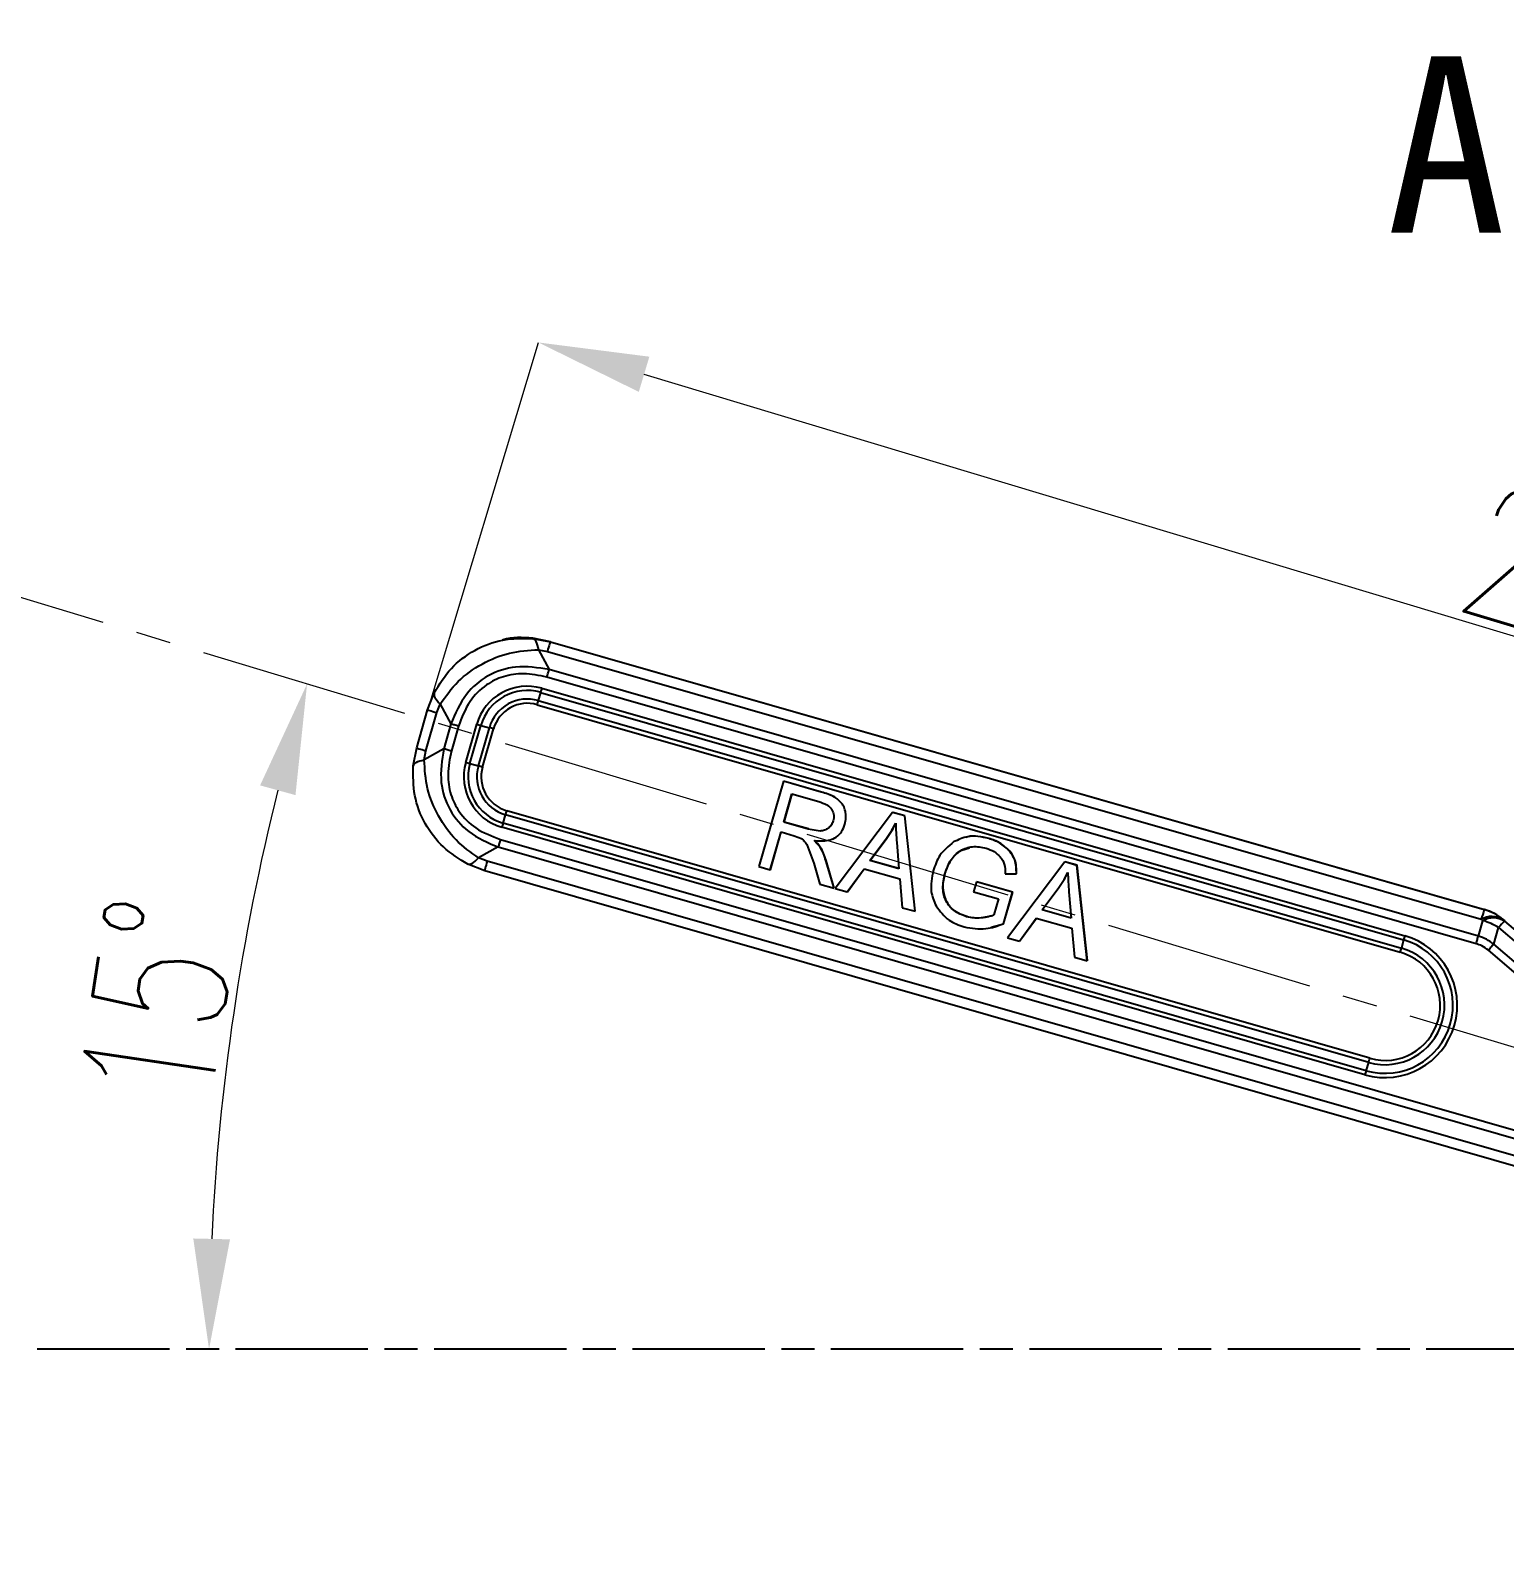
# Model space of a CAD drawing. Header units: millimetres. Extents: x 2454 to 4226, y 715 to 1968.
# Drawn here: x 3824.6 to 3958.3, y 1153.8 to 1290.7 of the extents above; entities that cross this region are included whole.
import ezdxf

# ---------------------------------------------------------------- set-up
doc = ezdxf.new("R2010")
doc.units = ezdxf.units.MM
doc.linetypes.add('AM_ISO08W050', pattern=[18, 12, -1.5, 3, -1.5])
doc.linetypes.add('CENTER2', pattern=[28.575, 19.05, -3.175, 3.175, -3.175])
for name, color, linetype, lineweight in [('AM_5', 3, 'Continuous', 25), ('AM_7', 4, 'AM_ISO08W050', 25), ('单点划线', 1, 'CENTER2', 13), ('文字', 7, 'Continuous', 13), ('标注', 3, 'Continuous', 13)]:
    doc.layers.add(name, color=color, linetype=linetype, lineweight=lineweight)
doc.styles.add('SLDTEXTSTYLE1', font='txt.shx', dxfattribs={"width": 0.7, "bigfont": 'gbcbig.shx'})
doc.styles.add('STYLE1', font='txt.shx', dxfattribs={"width": 0.8, "height": 3, "bigfont": 'hzdx.shx'})
doc.dimstyles.new('SLDDIMSTYLE12$0', dxfattribs={"dimtxt": 12, "dimasz": 10, "dimexe": 0, "dimexo": 0.0625, "dimgap": 0.875, "dimtad": 1, "dimdec": 1, "dimlfac": 1.8, "dimrnd": 1e-09, "dimzin": 12, "dimdsep": 46, "dimtxsty": 'SLDTEXTSTYLE1', "dimcen": 0.09, "dimdle": 8.16, "dimclrd": 3, "dimclre": 3, "dimadec": 0, "dimazin": 3, "dimtfac": 1, "dimtdec": 1, "dimtofl": 0, "dimtmove": 0, "dimatfit": 3, "dimfxl": 0, "dimfrac": 2, "dimtolj": 1, "dimlwd": 5, "dimlwe": 5, "dimarcsym": 0})
doc.dimstyles.new('SLDDIMSTYLE12$2', dxfattribs={"dimtxt": 12, "dimasz": 10, "dimexe": 0, "dimexo": 0.0625, "dimgap": 0.875, "dimtad": 1, "dimdec": 1, "dimlfac": 1.8, "dimrnd": 1e-09, "dimzin": 12, "dimdsep": 46, "dimtxsty": 'SLDTEXTSTYLE1', "dimcen": 0.09, "dimdle": 8.16, "dimclrd": 3, "dimclre": 3, "dimadec": 0, "dimazin": 3, "dimtfac": 1, "dimtdec": 1, "dimtofl": 0, "dimtmove": 0, "dimatfit": 3, "dimfxl": 0, "dimfrac": 2, "dimtolj": 1, "dimlwd": 5, "dimlwe": 5, "dimarcsym": 0})

# ---------------------------------------------------------------- blocks, each defined once
blk = doc.blocks.new('*D71')
at = {"layer": 'Defpoints', "color": 0, "transparency": 16777216}
for p in [(3806.66, 1244.42), (3807.8, 1179.56), (4050.08, 1171.1), (4050.08, 1171.1), (3824.79, 1053.68)]:
    blk.add_point(p, dxfattribs=at)
at = {"layer": '标注', "color": 3, "linetype": 'Continuous', "lineweight": 5, "transparency": 16777216}
blk.add_arc((4050.08, 1171.1), 242.43, 165.602, 205.1646, dxfattribs=at)
at = {"layer": '标注', "color": 3, "transparency": 16777216}
for points in [[(3813.66, 1231.83), (3816.87, 1230.94), (3817.95, 1241.02)], [(3832.15, 1068.76), (3829.16, 1067.28), (3835.1, 1059.06)]]:
    blk.add_solid(points, dxfattribs=at)
at = {"layer": '标注', "color": 0, "transparency": 16777216, "insert": (3814.57, 1148.91), "char_height": 10, "attachment_point": 5, "rotation": 275.3833, "style": 'SLDTEXTSTYLE1'}
blk.add_mtext('\\A1;60%%D', dxfattribs=at)
blk = doc.blocks.new('*D72')
at = {"layer": 'AM_5', "color": 3, "linetype": 'Continuous', "lineweight": 5, "transparency": 16777216}
blk.add_arc((4049.95, 1171.13), 209.16, 165.9754, 177.2604, dxfattribs=at)
at = {"layer": 'AM_5', "color": 3, "transparency": 16777216}
for points in [[(3845.42, 1222.26), (3848.63, 1221.38), (3849.68, 1231.46)], [(3842.69, 1181.09), (3839.36, 1181.17), (3840.79, 1171.13)]]:
    blk.add_solid(points, dxfattribs=at)
at = {"layer": 'Defpoints', "color": 0, "transparency": 16777216}
for p in [(3806.66, 1244.42), (3844.75, 1211.67), (3818.73, 1171.13), (4050.05, 1171.1), (4053.2, 1171.13)]:
    blk.add_point(p, dxfattribs=at)
at = {"layer": 'AM_5', "color": 0, "transparency": 16777216, "insert": (3836.22, 1202.62), "char_height": 12, "attachment_point": 5, "rotation": 81.6179, "style": 'SLDTEXTSTYLE1'}
blk.add_mtext('\\A1;15%%D', dxfattribs=at)
blk = doc.blocks.new('*D55')
at = {"layer": 'AM_5', "color": 3, "linetype": 'Continuous', "lineweight": 5, "transparency": 16777216}
for p, q in [((3860.66, 1229.17), (3870.67, 1262.43)), ((4050.71, 1208.2), (3880.25, 1259.54))]:
    blk.add_line(p, q, dxfattribs=at)
at = {"layer": 'AM_5', "color": 3, "lineweight": 5, "transparency": 16777216}
blk.add_line((4050, 1171.19), (4060.28, 1205.32), dxfattribs=at)
at = {"layer": 'AM_5', "color": 3, "transparency": 16777216}
for points in [[(3880.73, 1261.14), (3879.77, 1257.95), (3870.67, 1262.43)], [(4051.19, 1209.8), (4050.23, 1206.61), (4060.28, 1205.32)]]:
    blk.add_solid(points, dxfattribs=at)
at = {"layer": 'Defpoints', "color": 0, "transparency": 16777216}
for p in [(3870.67, 1262.43), (3860.64, 1229.11), (4049.99, 1171.13)]:
    blk.add_point(p, dxfattribs=at)
at = {"layer": 'AM_5', "color": 0, "transparency": 16777216, "insert": (3965.64, 1241), "char_height": 12, "attachment_point": 5, "rotation": 343.2384, "style": 'SLDTEXTSTYLE1'}
blk.add_mtext('\\A1;225', dxfattribs=at)

msp = doc.modelspace()

# ---------------------------------------------------------------- linework, layer by layer
at = {"color": 7, "linetype": 'Continuous', "lineweight": 25}
for p, q in [((3867.403, 1235.439), (3867.371, 1235.432)), ((3870.122, 1235.593), (3871.749, 1235.285)), ((3871.773, 1235.29), (3870.148, 1235.599)), ((3870.66, 1234.568), (3871.637, 1232.766)), ((3870.66, 1234.568), (3871.475, 1234.414)), ((3871.475, 1234.414), (3956.189, 1210.121)), ((3871.773, 1235.29), (3871.749, 1235.285)), ((3871.749, 1235.285), (3956.464, 1210.992)), ((3871.773, 1235.29), (3956.488, 1210.997)), ((3955.72, 1207.903), (3871.435, 1232.073)), ((3955.922, 1208.595), (3871.637, 1232.766)), ((3860.617, 1229.115), (3861.217, 1230.657)), ((3870.857, 1230.7), (3870.655, 1229.954)), ((3870.857, 1230.7), (3949.148, 1208.249)), ((3870.962, 1231.074), (3949.253, 1208.623)), ((3859.625, 1225.654), (3860.617, 1229.115)), ((3861.455, 1228.861), (3861.755, 1229.632)), ((3861.755, 1229.632), (3862.732, 1227.829)), ((3870.55, 1229.58), (3948.841, 1207.128)), ((3870.655, 1229.954), (3948.946, 1207.503)), ((3860.463, 1225.4), (3861.455, 1228.861)), ((3862.732, 1227.829), (3862.087, 1225.58)), ((3863.421, 1227.63), (3862.776, 1225.381)), ((3864.083, 1224.351), (3865.075, 1227.811)), ((3864.459, 1224.244), (3865.452, 1227.704)), ((3865.452, 1227.704), (3866.214, 1227.492)), ((3865.222, 1224.032), (3866.214, 1227.492)), ((3865.599, 1223.925), (3866.591, 1227.385)), ((3859.316, 1224.028), (3859.625, 1225.654)), ((3862.087, 1225.58), (3860.308, 1224.587)), ((3860.308, 1224.587), (3860.463, 1225.4)), ((3864.459, 1224.244), (3865.222, 1224.032)), ((3892.886, 1222.639), (3890.665, 1214.895)), ((3892.904, 1222.643), (3892.886, 1222.639)), ((3896.311, 1221.657), (3892.886, 1222.639)), ((3896.329, 1221.66), (3892.904, 1222.643)), ((3892.932, 1218.935), (3893.666, 1221.495)), ((3892.95, 1218.939), (3893.681, 1221.491)), ((3893.666, 1221.495), (3896.11, 1220.795)), ((3896.329, 1221.66), (3896.311, 1221.657)), ((3897.525, 1221.209), (3897.507, 1221.205)), ((3867.456, 1218.838), (3867.684, 1219.59)), ((3945.975, 1197.139), (3867.684, 1219.59)), ((3946.085, 1197.514), (3867.793, 1219.965)), ((3902.789, 1219.805), (3897.597, 1212.913)), ((3902.807, 1219.808), (3902.789, 1219.805)), ((3903.892, 1219.488), (3902.789, 1219.805)), ((3903.91, 1219.492), (3902.807, 1219.808)), ((3903.91, 1219.492), (3903.892, 1219.488)), ((3904.828, 1210.84), (3903.892, 1219.488)), ((3904.846, 1210.844), (3903.91, 1219.492)), ((3945.637, 1196.012), (3867.346, 1218.463)), ((3945.747, 1196.387), (3867.456, 1218.838)), ((3891.689, 1214.602), (3892.676, 1218.043)), ((3891.707, 1214.606), (3892.692, 1218.039)), ((3892.676, 1218.043), (3893.869, 1217.701)), ((3892.95, 1218.939), (3892.932, 1218.935)), ((3895.138, 1218.303), (3892.932, 1218.935)), ((3895.156, 1218.307), (3892.95, 1218.939)), ((3895.156, 1218.307), (3895.138, 1218.303)), ((3896.224, 1218.12), (3895.138, 1218.303)), ((3867.023, 1216.674), (3865.245, 1215.682)), ((3867.023, 1216.674), (3969.09, 1187.405)), ((3867.218, 1217.366), (3969.284, 1188.096)), ((3893.869, 1217.701), (3894.516, 1217.45)), ((3894.998, 1216.902), (3895.636, 1215.218)), ((3896.962, 1217.279), (3896.98, 1217.283)), ((3900.737, 1215.457), (3902.243, 1217.482)), ((3900.755, 1215.461), (3902.261, 1217.486)), ((3902.261, 1217.486), (3902.243, 1217.482)), ((3903.166, 1217.075), (3903.366, 1214.704)), ((3908.968, 1216.341), (3909.779, 1216.589)), ((3909.416, 1217.571), (3909.398, 1217.567)), ((3911.526, 1217.445), (3911.508, 1217.441)), ((3866.017, 1215.381), (3865.245, 1215.682)), ((3968.688, 1185.939), (3866.017, 1215.381)), ((3895.636, 1215.218), (3896.197, 1213.309)), ((3896.757, 1215.443), (3896.739, 1215.439)), ((3897.485, 1212.94), (3896.739, 1215.439)), ((3897.503, 1212.944), (3896.757, 1215.443)), ((3900.755, 1215.461), (3900.737, 1215.457)), ((3903.366, 1214.704), (3900.737, 1215.457)), ((3903.365, 1214.713), (3900.755, 1215.461)), ((3908.968, 1216.341), (3908.951, 1216.337)), ((3918.407, 1215.326), (3913.215, 1208.435)), ((3913.433, 1216.291), (3913.415, 1216.287)), ((3918.425, 1215.33), (3918.407, 1215.326)), ((3919.51, 1215.009), (3918.407, 1215.326)), ((3919.528, 1215.013), (3918.425, 1215.33)), ((3865.795, 1214.522), (3864.252, 1215.122)), ((3968.467, 1185.079), (3865.796, 1214.522)), ((3890.665, 1214.895), (3891.689, 1214.602)), ((3891.707, 1214.606), (3891.689, 1214.602)), ((3898.679, 1212.603), (3900.208, 1214.707)), ((3898.697, 1212.607), (3900.22, 1214.703)), ((3900.208, 1214.707), (3903.438, 1213.78)), ((3907.565, 1214.291), (3907.548, 1214.287)), ((3913.015, 1214.25), (3914.018, 1214.242)), ((3914.036, 1214.246), (3914.018, 1214.242)), ((3919.528, 1215.013), (3919.51, 1215.009)), ((3920.447, 1206.361), (3919.51, 1215.009)), ((3920.464, 1206.365), (3919.528, 1215.013)), ((3896.197, 1213.309), (3897.485, 1212.94)), ((3897.503, 1212.944), (3897.485, 1212.94)), ((3897.597, 1212.913), (3898.679, 1212.603)), ((3898.697, 1212.607), (3898.679, 1212.603)), ((3903.438, 1213.78), (3903.672, 1211.171)), ((3910.394, 1213.517), (3910.134, 1212.609)), ((3910.134, 1212.609), (3912.403, 1211.958)), ((3910.412, 1213.52), (3910.394, 1213.517)), ((3913.667, 1212.578), (3910.394, 1213.517)), ((3913.684, 1212.582), (3910.412, 1213.52)), ((3912.845, 1209.712), (3913.667, 1212.578)), ((3912.863, 1209.716), (3913.684, 1212.582)), ((3913.684, 1212.582), (3913.667, 1212.578)), ((3916.355, 1210.979), (3917.861, 1213.003)), ((3916.373, 1210.983), (3917.879, 1213.007)), ((3917.879, 1213.007), (3917.861, 1213.003)), ((3918.784, 1212.596), (3918.984, 1210.225)), ((3903.672, 1211.171), (3904.828, 1210.84)), ((3907.66, 1211.777), (3907.642, 1211.774)), ((3912.403, 1211.958), (3911.989, 1210.511)), ((3904.846, 1210.844), (3904.828, 1210.84)), ((3909.528, 1210.358), (3909.51, 1210.354)), ((3911.039, 1210.267), (3911.021, 1210.264)), ((3911.513, 1210.357), (3911.039, 1210.267)), ((3911.726, 1209.402), (3912.863, 1209.716)), ((3912.863, 1209.716), (3912.845, 1209.712)), ((3914.297, 1208.124), (3915.826, 1210.228)), ((3914.315, 1208.128), (3915.838, 1210.224)), ((3915.826, 1210.228), (3919.056, 1209.302)), ((3916.373, 1210.983), (3916.355, 1210.979)), ((3918.984, 1210.225), (3916.355, 1210.979)), ((3918.983, 1210.234), (3916.373, 1210.983)), ((3955.922, 1208.595), (3956.34, 1209.991)), ((3956.189, 1210.121), (3956.34, 1209.991)), ((3956.464, 1210.992), (3956.488, 1210.997)), ((3958.144, 1210.09), (3958.168, 1210.095)), ((3958.144, 1210.09), (3958.295, 1209.959)), ((3958.306, 1209.978), (3958.153, 1210.108)), ((3958.168, 1210.095), (3958.321, 1209.965)), ((3958.295, 1209.959), (3963.272, 1205.714)), ((3911.721, 1209.351), (3911.739, 1209.355)), ((3913.215, 1208.435), (3914.297, 1208.124)), ((3919.056, 1209.302), (3919.291, 1206.692)), ((3957.315, 1207.869), (3957.762, 1209.358)), ((3957.762, 1209.358), (3962.739, 1205.112)), ((3914.315, 1208.128), (3914.297, 1208.124)), ((3949.148, 1208.249), (3948.946, 1207.503)), ((3962.196, 1202.724), (3956.829, 1207.302)), ((3962.682, 1203.29), (3957.315, 1207.869)), ((3919.291, 1206.692), (3920.447, 1206.361)), ((3920.464, 1206.365), (3920.447, 1206.361)), ((3945.747, 1196.387), (3945.975, 1197.139))]:
    msp.add_line(p, q, dxfattribs=at)
for centre, radius, start, end in [((3869.65, 1226.499), 4.759, 73.99917, 164.00247), ((3869.652, 1226.5), 4.37, 73.99917, 164.00247), ((3899.016, 1222.986), 29.197, 163.9172, 164.67984), ((3869.666, 1226.503), 3.59, 73.99917, 164.00247), ((3869.668, 1226.503), 3.201, 73.99917, 164.00247), ((3842.494, 1237.669), 29.199, 343.91719, 344.67981), ((3880.542, 1281.595), 55.963, 253.95603, 254.35706), ((3851.123, 1173.599), 55.967, 73.95602, 74.35704), ((3868.658, 1223.039), 4.76, 164.00083, 253.99752), ((3879.549, 1278.134), 55.963, 253.95603, 254.35706), ((3868.66, 1223.039), 4.37, 164.00075, 253.99756), ((3868.674, 1223.042), 3.591, 164.00075, 253.99757), ((3850.131, 1170.138), 55.967, 73.95602, 74.35704), ((3868.676, 1223.042), 3.201, 164.00056, 253.99766), ((3839.219, 1228.115), 29.714, 343.32882, 344.08236), ((3895.92, 1210.314), 29.714, 163.32881, 164.08236), ((3968.731, 1206.641), 13.015, 160.47239, 164.49357), ((3957.14, 1208.441), 1.93, 58.66161, 119.51448), ((3957.291, 1208.311), 1.93, 58.66153, 119.51425), ((3954.816, 1204.654), 5.55, 57.94933, 74.06129), ((3955.224, 1206.666), 4.5, 49.53467, 73.99864), ((3955.248, 1206.671), 4.5, 49.53467, 73.99864), ((3969.998, 1199.04), 16.006, 136.98242, 139.86093), ((3947.445, 1202.317), 6.56, 254.00246, 74), ((3977.308, 1200.534), 29.198, 163.91719, 164.67983), ((3947.447, 1202.318), 6.17, 254.00238, 74.00008), ((3947.461, 1202.321), 5.391, 254.00253, 73.99993), ((3947.463, 1202.321), 5.001, 254.00255, 73.99991), ((3920.786, 1215.217), 29.198, 343.91719, 344.67983), ((3917.509, 1205.663), 29.715, 343.32883, 344.08237), ((3974.21, 1187.863), 29.713, 163.32879, 164.08235)]:
    msp.add_arc(centre, radius, start, end, dxfattribs=at)
for points, knots in [([(3870.148, 1235.599), (3869.225, 1235.679), (3868.284, 1235.761), (3867.421, 1235.437), (3867.405, 1235.431)], [0, 0, 0, 0, 0.9811751, 1, 1, 1, 1]), ([(3861.217, 1230.657), (3861.69, 1231.43), (3862.632, 1232.97), (3864.842, 1234.61), (3867.405, 1235.616), (3869.214, 1235.601), (3870.122, 1235.593)], [0, 0, 0, 0, 0.2509207, 0.5000162, 0.7490448, 1, 1, 1, 1]), ([(3861.755, 1229.632), (3862.26, 1230.343), (3863.267, 1231.76), (3865.503, 1233.351), (3868.04, 1234.406), (3869.784, 1234.514), (3870.66, 1234.568)], [0, 0, 0, 0, 0.2509209, 0.5000162, 0.7490448, 1, 1, 1, 1]), ([(3870.122, 1235.593), (3870.232, 1235.537), (3870.451, 1235.426), (3870.59, 1234.854), (3870.66, 1234.568)], [0, 0, 0, 0, 0.5000005, 1, 1, 1, 1]), ([(3871.637, 1232.766), (3870.62, 1232.93), (3868.735, 1233.235), (3866.036, 1232.345), (3863.863, 1230.526), (3863.128, 1228.772), (3862.732, 1227.829)], [0, 0, 0, 0, 0.2702915, 0.5008839, 0.7316205, 1, 1, 1, 1]), ([(3871.435, 1232.073), (3870.732, 1232.223), (3869.422, 1232.501), (3867.501, 1232.215), (3865.782, 1231.382), (3864.255, 1229.852), (3863.713, 1228.408), (3863.421, 1227.63)], [0, 0, 0, 0, 0.2085412, 0.3881399, 0.5544367, 0.759769, 1, 1, 1, 1]), ([(3861.217, 1230.657), (3861.197, 1230.53), (3861.158, 1230.276), (3861.555, 1229.847), (3861.755, 1229.632)], [0, 0, 0, 0, 0.49686735, 1, 1, 1, 1]), ([(3862.087, 1225.58), (3861.922, 1224.562), (3861.617, 1222.676), (3862.508, 1219.976), (3864.328, 1217.805), (3866.081, 1217.07), (3867.023, 1216.674)], [0, 0, 0, 0, 0.2705363, 0.5011773, 0.7319034, 1, 1, 1, 1]), ([(3862.776, 1225.381), (3862.626, 1224.676), (3862.347, 1223.366), (3862.634, 1221.444), (3863.468, 1219.725), (3864.998, 1218.199), (3866.441, 1217.657), (3867.218, 1217.366)], [0, 0, 0, 0, 0.20872371, 0.38836947, 0.55468562, 0.75997191, 1, 1, 1, 1]), ([(3864.252, 1215.122), (3863.478, 1215.596), (3861.936, 1216.54), (3860.294, 1218.751), (3859.29, 1221.314), (3859.307, 1223.121), (3859.316, 1224.028)], [0, 0, 0, 0, 0.2509467, 0.4999848, 0.7490685, 1, 1, 1, 1]), ([(3859.316, 1224.028), (3859.366, 1224.142), (3859.465, 1224.369), (3860.027, 1224.515), (3860.308, 1224.587)], [0, 0, 0, 0, 0.50000085, 1, 1, 1, 1]), ([(3865.245, 1215.682), (3864.53, 1216.189), (3863.107, 1217.2), (3861.514, 1219.438), (3860.461, 1221.974), (3860.359, 1223.714), (3860.308, 1224.587)], [0, 0, 0, 0, 0.2509467, 0.4999847, 0.7490684, 1, 1, 1, 1]), ([(3896.11, 1220.795), (3896.357, 1220.711), (3896.715, 1220.59), (3897.111, 1220.305), (3897.235, 1220.123), (3897.292, 1220.038)], [0, 0, 0, 0, 0.5431864, 0.7867589, 1, 1, 1, 1]), ([(3897.507, 1221.205), (3897.318, 1221.293), (3896.931, 1221.474), (3896.521, 1221.595), (3896.311, 1221.657)], [0, 0, 0, 0, 0.4889255, 1, 1, 1, 1]), ([(3897.525, 1221.209), (3897.336, 1221.297), (3896.948, 1221.478), (3896.539, 1221.599), (3896.329, 1221.66)], [0, 0, 0, 0, 0.4889255, 1, 1, 1, 1]), ([(3898.18, 1220.628), (3898.071, 1220.754), (3897.876, 1220.981), (3897.62, 1221.136), (3897.507, 1221.205)], [0, 0, 0, 0, 0.5575462, 1, 1, 1, 1]), ([(3897.292, 1220.038), (3897.362, 1219.878), (3897.464, 1219.64), (3897.47, 1219.295), (3897.433, 1219.132), (3897.414, 1219.049)], [0, 0, 0, 0, 0.508701, 0.7517829, 1, 1, 1, 1]), ([(3898.534, 1219.768), (3898.496, 1219.945), (3898.43, 1220.255), (3898.255, 1220.516), (3898.18, 1220.628)], [0, 0, 0, 0, 0.5738958, 1, 1, 1, 1]), ([(3898.472, 1218.752), (3898.514, 1218.942), (3898.589, 1219.278), (3898.551, 1219.62), (3898.534, 1219.768)], [0, 0, 0, 0, 0.5655054, 1, 1, 1, 1]), ([(3895.685, 1217.261), (3895.947, 1217.235), (3896.432, 1217.188), (3897.119, 1217.288), (3897.722, 1217.557), (3898.219, 1218.055), (3898.385, 1218.512), (3898.472, 1218.752)], [0, 0, 0, 0, 0.2248507, 0.4169148, 0.5876668, 0.7832367, 1, 1, 1, 1]), ([(3896.961, 1218.385), (3896.848, 1218.312), (3896.623, 1218.166), (3896.357, 1218.135), (3896.224, 1218.12)], [0, 0, 0, 0, 0.50112496, 1, 1, 1, 1]), ([(3897.414, 1219.049), (3897.366, 1218.919), (3897.271, 1218.66), (3897.064, 1218.477), (3896.961, 1218.385)], [0, 0, 0, 0, 0.5017512, 1, 1, 1, 1]), ([(3902.243, 1217.482), (3902.408, 1217.719), (3902.712, 1218.156), (3902.96, 1218.627), (3903.073, 1218.843)], [0, 0, 0, 0, 0.5419592, 1, 1, 1, 1]), ([(3902.261, 1217.486), (3902.426, 1217.723), (3902.73, 1218.16), (3902.978, 1218.631), (3903.091, 1218.847)], [0, 0, 0, 0, 0.5419592, 1, 1, 1, 1]), ([(3903.073, 1218.843), (3903.081, 1218.555), (3903.095, 1217.964), (3903.142, 1217.376), (3903.166, 1217.075)], [0, 0, 0, 0, 0.4886907, 1, 1, 1, 1]), ([(3894.516, 1217.45), (3894.596, 1217.387), (3894.789, 1217.233), (3894.921, 1217.024), (3894.998, 1216.902)], [0, 0, 0, 0, 0.4142729, 1, 1, 1, 1]), ([(3896.739, 1215.439), (3896.599, 1215.872), (3896.377, 1216.561), (3895.872, 1217.071), (3895.685, 1217.261)], [0, 0, 0, 0, 0.628575, 1, 1, 1, 1]), ([(3896.757, 1215.443), (3896.617, 1215.876), (3896.395, 1216.565), (3895.89, 1217.075), (3895.703, 1217.264)], [0, 0, 0, 0, 0.628575, 1, 1, 1, 1]), ([(3908.322, 1217.127), (3907.862, 1216.749), (3907.006, 1216.047), (3906.646, 1215.006), (3906.479, 1214.525)], [0, 0, 0, 0, 0.5381648, 1, 1, 1, 1]), ([(3911.508, 1217.441), (3911.179, 1217.519), (3910.552, 1217.665), (3909.432, 1217.654), (3908.737, 1217.324), (3908.322, 1217.127)], [0, 0, 0, 0, 0.308178, 0.5862676, 1, 1, 1, 1]), ([(3908.951, 1216.337), (3909.12, 1216.426), (3909.459, 1216.604), (3910.253, 1216.771), (3910.856, 1216.65), (3911.269, 1216.567)], [0, 0, 0, 0, 0.2394886, 0.4785859, 1, 1, 1, 1]), ([(3911.526, 1217.445), (3911.198, 1217.517), (3910.574, 1217.652), (3909.836, 1217.702), (3909.49, 1217.563), (3909.429, 1217.538)], [0, 0, 0, 0, 0.4764978, 0.9064737, 1, 1, 1, 1]), ([(3911.269, 1216.567), (3911.52, 1216.479), (3912.01, 1216.308), (3912.382, 1215.946), (3912.563, 1215.77)], [0, 0, 0, 0, 0.512975, 1, 1, 1, 1]), ([(3913.415, 1216.287), (3913.121, 1216.566), (3912.568, 1217.09), (3911.846, 1217.329), (3911.508, 1217.441)], [0, 0, 0, 0, 0.5318982, 1, 1, 1, 1]), ([(3913.433, 1216.291), (3913.139, 1216.57), (3912.585, 1217.094), (3911.864, 1217.333), (3911.526, 1217.445)], [0, 0, 0, 0, 0.53189815, 1, 1, 1, 1]), ([(3864.252, 1215.122), (3864.373, 1215.107), (3864.615, 1215.075), (3865.034, 1215.479), (3865.245, 1215.682)], [0, 0, 0, 0, 0.4968674, 1, 1, 1, 1]), ([(3907.548, 1214.287), (3907.702, 1214.716), (3907.925, 1215.336), (3908.47, 1215.997), (3908.792, 1216.225), (3908.951, 1216.337)], [0, 0, 0, 0, 0.5344662, 0.7714045, 1, 1, 1, 1]), ([(3907.565, 1214.291), (3907.734, 1214.776), (3908.018, 1215.594), (3908.693, 1216.124), (3908.968, 1216.341)], [0, 0, 0, 0, 0.5921782, 1, 1, 1, 1]), ([(3912.563, 1215.77), (3912.639, 1215.671), (3912.793, 1215.469), (3912.997, 1214.96), (3913.008, 1214.54), (3913.015, 1214.25)], [0, 0, 0, 0, 0.23103556, 0.46846759, 1, 1, 1, 1]), ([(3914.018, 1214.242), (3914.014, 1214.676), (3914.006, 1215.422), (3913.589, 1216.032), (3913.415, 1216.287)], [0, 0, 0, 0, 0.5814657, 1, 1, 1, 1]), ([(3914.036, 1214.246), (3914.032, 1214.68), (3914.024, 1215.425), (3913.607, 1216.036), (3913.433, 1216.291)], [0, 0, 0, 0, 0.5814657, 1, 1, 1, 1]), ([(3906.479, 1214.525), (3906.347, 1213.888), (3906.119, 1212.788), (3906.551, 1211.763), (3906.733, 1211.332)], [0, 0, 0, 0, 0.5794862, 1, 1, 1, 1]), ([(3907.642, 1211.774), (3907.567, 1211.953), (3907.414, 1212.319), (3907.306, 1213.181), (3907.448, 1213.834), (3907.548, 1214.287)], [0, 0, 0, 0, 0.2264152, 0.4626215, 1, 1, 1, 1]), ([(3907.66, 1211.777), (3907.522, 1212.21), (3907.257, 1213.041), (3907.466, 1213.886), (3907.565, 1214.291)], [0, 0, 0, 0, 0.520635, 1, 1, 1, 1]), ([(3917.861, 1213.003), (3918.026, 1213.24), (3918.331, 1213.677), (3918.578, 1214.149), (3918.691, 1214.365)], [0, 0, 0, 0, 0.54195929, 1, 1, 1, 1]), ([(3917.879, 1213.007), (3918.044, 1213.244), (3918.348, 1213.681), (3918.596, 1214.152), (3918.709, 1214.368)], [0, 0, 0, 0, 0.5419593, 1, 1, 1, 1]), ([(3918.691, 1214.365), (3918.699, 1214.076), (3918.714, 1213.486), (3918.76, 1212.897), (3918.784, 1212.596)], [0, 0, 0, 0, 0.4886908, 1, 1, 1, 1]), ([(3906.733, 1211.332), (3907.091, 1210.851), (3907.756, 1209.958), (3908.804, 1209.592), (3909.289, 1209.423)], [0, 0, 0, 0, 0.53725916, 1, 1, 1, 1]), ([(3909.51, 1210.354), (3909.109, 1210.504), (3908.527, 1210.721), (3907.931, 1211.281), (3907.738, 1211.61), (3907.642, 1211.774)], [0, 0, 0, 0, 0.5264104, 0.7642346, 1, 1, 1, 1]), ([(3909.528, 1210.358), (3909.074, 1210.524), (3908.297, 1210.808), (3907.847, 1211.493), (3907.66, 1211.777)], [0, 0, 0, 0, 0.5837878, 1, 1, 1, 1]), ([(3909.289, 1209.423), (3909.948, 1209.312), (3911.162, 1209.106), (3912.316, 1209.522), (3912.845, 1209.712)], [0, 0, 0, 0, 0.5424178, 1, 1, 1, 1]), ([(3911.021, 1210.264), (3910.765, 1210.237), (3910.257, 1210.184), (3909.758, 1210.297), (3909.51, 1210.354)], [0, 0, 0, 0, 0.5020846, 1, 1, 1, 1]), ([(3911.039, 1210.267), (3910.752, 1210.239), (3910.243, 1210.19), (3909.746, 1210.307), (3909.528, 1210.358)], [0, 0, 0, 0, 0.5618251, 1, 1, 1, 1]), ([(3911.989, 1210.511), (3911.877, 1210.466), (3911.566, 1210.341), (3911.234, 1210.294), (3911.021, 1210.264)], [0, 0, 0, 0, 0.3598376, 1, 1, 1, 1]), ([(3957.315, 1207.869), (3957.099, 1208.026), (3956.671, 1208.338), (3956.17, 1208.51), (3955.922, 1208.595)], [0, 0, 0, 0, 0.50495342, 1, 1, 1, 1]), ([(3956.829, 1207.302), (3956.636, 1207.448), (3956.297, 1207.706), (3955.894, 1207.843), (3955.72, 1207.903)], [0, 0, 0, 0, 0.56777287, 1, 1, 1, 1])]:
    msp.add_open_spline(points, degree=3, knots=knots, dxfattribs=at)
for points in [[(3871.749, 1235.285), (3871.733, 1235.245), (3871.701, 1235.165), (3871.55, 1234.665), (3871.475, 1234.414)], [(3871.435, 1232.073), (3871.455, 1232.14), (3871.493, 1232.273), (3871.548, 1232.463), (3871.598, 1232.634), (3871.624, 1232.722), (3871.637, 1232.766)], [(3860.617, 1229.115), (3860.651, 1229.103), (3860.719, 1229.078), (3861.21, 1228.933), (3861.455, 1228.861)], [(3863.421, 1227.63), (3863.354, 1227.649), (3863.22, 1227.688), (3863.032, 1227.742), (3862.862, 1227.791), (3862.775, 1227.817), (3862.732, 1227.829)], [(3859.625, 1225.654), (3859.659, 1225.642), (3859.727, 1225.618), (3860.218, 1225.473), (3860.463, 1225.4)], [(3862.776, 1225.381), (3862.709, 1225.4), (3862.575, 1225.438), (3862.387, 1225.493), (3862.217, 1225.542), (3862.13, 1225.567), (3862.087, 1225.58)], [(3867.218, 1217.366), (3867.199, 1217.299), (3867.161, 1217.165), (3867.108, 1216.976), (3867.06, 1216.805), (3867.036, 1216.718), (3867.024, 1216.674)], [(3866.017, 1215.381), (3865.95, 1215.133), (3865.815, 1214.636), (3865.802, 1214.56), (3865.796, 1214.522)], [(3955.72, 1207.903), (3955.74, 1207.969), (3955.778, 1208.103), (3955.833, 1208.293), (3955.883, 1208.464), (3955.909, 1208.552), (3955.922, 1208.595)], [(3956.829, 1207.302), (3956.876, 1207.358), (3956.971, 1207.469), (3957.105, 1207.625), (3957.225, 1207.765), (3957.285, 1207.834), (3957.315, 1207.869)]]:
    msp.add_open_spline(points, degree=3, dxfattribs=at)
at = {"layer": 'AM_7'}
msp.add_line((4053.2, 1171.131), (3818.729, 1171.131), dxfattribs=at)
at = {"layer": '单点划线'}
msp.add_line((4050.076, 1171.104), (3806.661, 1244.417), dxfattribs=at)

# ---------------------------------------------------------------- texts
at = {"layer": '文字', "insert": (3974.797, 1279.501), "char_height": 16, "width": 240, "attachment_point": 5, "style": 'STYLE1'}
msp.add_mtext('\\pt176;{\\fSimSun|b0|i0|c134|p2;\\W1;A  向}', dxfattribs=at)

# ---------------------------------------------------------------- dimensions: what is measured, and where the dimension line sits
at = {"layer": 'AM_5'}
dim = msp.add_linear_dim(base=(3870.671, 1262.427), p1=(4049.986, 1171.131), p2=(3860.638, 1229.115), angle=163.23837, text='225', dimstyle='SLDDIMSTYLE12$0', override={"dimlfac": 1, "dimpost": ''}, dxfattribs=at)
dim.commit()
dim.dimension.update_dxf_attribs({"geometry": '*D55', "text_midpoint": (3963.655, 1234.421), "dimtype": 160})
dim = msp.add_angular_dim_2l(base=(3844.755, 1211.671), line1=((4050.052, 1171.099), (3806.661, 1244.417)), line2=((4053.2, 1171.131), (3818.729, 1171.131)), text='15%%D', dimstyle='SLDDIMSTYLE12$2', override={"dimlfac": 1}, dxfattribs=at)
dim.commit()
dim.dimension.update_dxf_attribs({"geometry": '*D72', "text_midpoint": (3836.221, 1202.623)})
at = {"layer": '标注'}
dim = msp.add_angular_dim_2l(base=(3807.797, 1179.558), line1=((4050.076, 1171.104), (3806.661, 1244.417)), line2=((4050.076, 1171.104), (3824.785, 1053.685)), text='60%%D', dimstyle='SLDDIMSTYLE12$2', override={"dimtxt": 10, "dimadec": 3, "dimtdec": 3, "dimtzin": 0}, dxfattribs=at)
dim.commit()
dim.dimension.update_dxf_attribs({"geometry": '*D71', "text_midpoint": (3814.568, 1148.911)})

doc.saveas('drawing.dxf')
